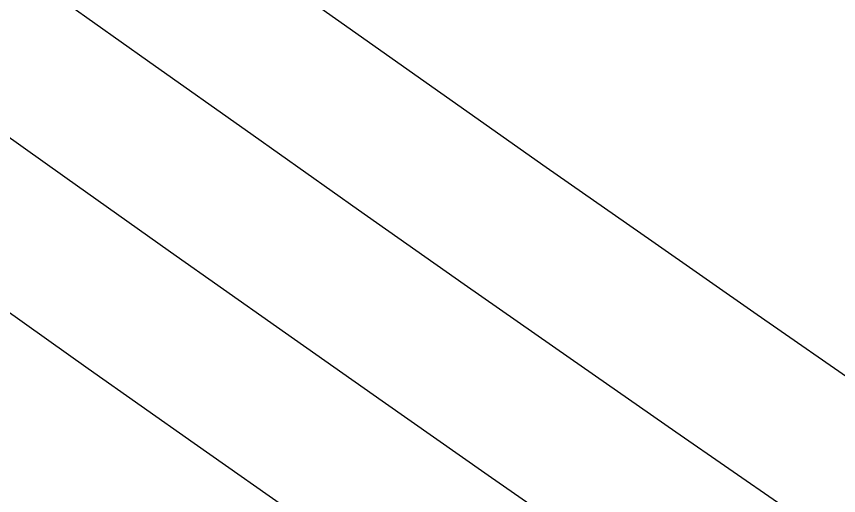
# Model space of a CAD drawing. Header units: metres. Extents: x 307927 to 319454, y 7427883 to 7434056.
# Drawn here: x 309234.67 to 309259.15, y 7432668.3 to 7432682.56 of the extents above; entities that cross this region are included whole.
import ezdxf

# ---------------------------------------------------------------- set-up
doc = ezdxf.new("R2010")
doc.units = ezdxf.units.M
doc.header["$LTSCALE"] = 10
doc.layers.get('0').update_dxf_attribs({"color": 255})
doc.layers.add('Jundiai - Layout MRS_v4_2013-mod$0$--Estudo MRS - Alternativa 1', color=2, linetype='Continuous', lineweight=30)
doc.layers.add('Jundiai - Layout MRS_v4_2013-mod$0$X-VIA-A-REMANEJAR', color=2, linetype='Continuous')

# ---------------------------------------------------------------- blocks, each defined once
blk = doc.blocks.new('ACAD_Jundiai-plataforma-acucar_Rn_2020 09 10 - GEOFERENCIADO')
at = {"layer": 'Jundiai - Layout MRS_v4_2013-mod$0$--Estudo MRS - Alternativa 1', "lineweight": 30}
blk.add_lwpolyline([(309286.073, 7432648.855), (309282.87, 7432650.929), (309279.673, 7432653.018), (309276.484, 7432655.121), (309273.3, 7432657.238), (309270.122, 7432659.368), (309266.949, 7432661.51), (309263.781, 7432663.663), (309260.618, 7432665.828), (309257.459, 7432668.004), (309254.304, 7432670.189), (309251.153, 7432672.383), (309248.004, 7432674.586), (309244.858, 7432676.798), (309241.715, 7432679.016), (309238.573, 7432681.242), (309235.432, 7432683.474)], dxfattribs=at)
blk.add_lwpolyline([(309285.187, 7432654.492), (309282.006, 7432656.571), (309278.83, 7432658.665), (309275.659, 7432660.773), (309272.494, 7432662.894), (309269.333, 7432665.028), (309266.176, 7432667.174), (309263.024, 7432669.332), (309259.874, 7432671.501), (309256.728, 7432673.68), (309253.585, 7432675.868), (309250.444, 7432678.066), (309247.305, 7432680.272), (309244.168, 7432682.486), (309241.032, 7432684.708), (309237.897, 7432686.936), (309234.762, 7432689.17), (309231.62, 7432691.415), (309228.486, 7432693.659), (309225.351, 7432695.907), (309222.214, 7432698.159), (309219.076, 7432700.414), (309215.935, 7432702.671), (309140.853, 7432756.644, 0.00166)], format="xyb", dxfattribs=at)
at = {"layer": 'Jundiai - Layout MRS_v4_2013-mod$0$X-VIA-A-REMANEJAR', "lineweight": 30}
for points in [[(309284.711, 7432639.631), (309281.469, 7432641.71), (309278.235, 7432643.804), (309275.009, 7432645.912), (309271.791, 7432648.034), (309268.581, 7432650.168), (309265.378, 7432652.315), (309262.181, 7432654.473), (309258.991, 7432656.642), (309255.807, 7432658.821), (309252.629, 7432661.009), (309249.456, 7432663.207), (309246.287, 7432665.413), (309243.123, 7432667.627), (309239.964, 7432669.848), (309236.807, 7432672.076), (309233.654, 7432674.309), (309230.504, 7432676.548), (309227.356, 7432678.792), (309224.208, 7432681.041), (309221.064, 7432683.292)], [(309283.771, 7432645.283), (309280.552, 7432647.367), (309277.341, 7432649.465), (309274.137, 7432651.578), (309270.94, 7432653.703), (309267.75, 7432655.841), (309264.565, 7432657.991), (309261.386, 7432660.152), (309258.213, 7432662.324), (309255.044, 7432664.507), (309251.88, 7432666.698), (309248.72, 7432668.898), (309245.564, 7432671.107), (309242.411, 7432673.323), (309239.261, 7432675.546), (309236.114, 7432677.776), (309232.968, 7432680.011), (309229.824, 7432682.251), (309226.679, 7432684.499)]]:
    blk.add_lwpolyline(points, dxfattribs=at)

msp = doc.modelspace()

# ---------------------------------------------------------------- block references
msp.add_blockref('ACAD_Jundiai-plataforma-acucar_Rn_2020 09 10 - GEOFERENCIADO', (0, 0))

doc.saveas('drawing.dxf')
